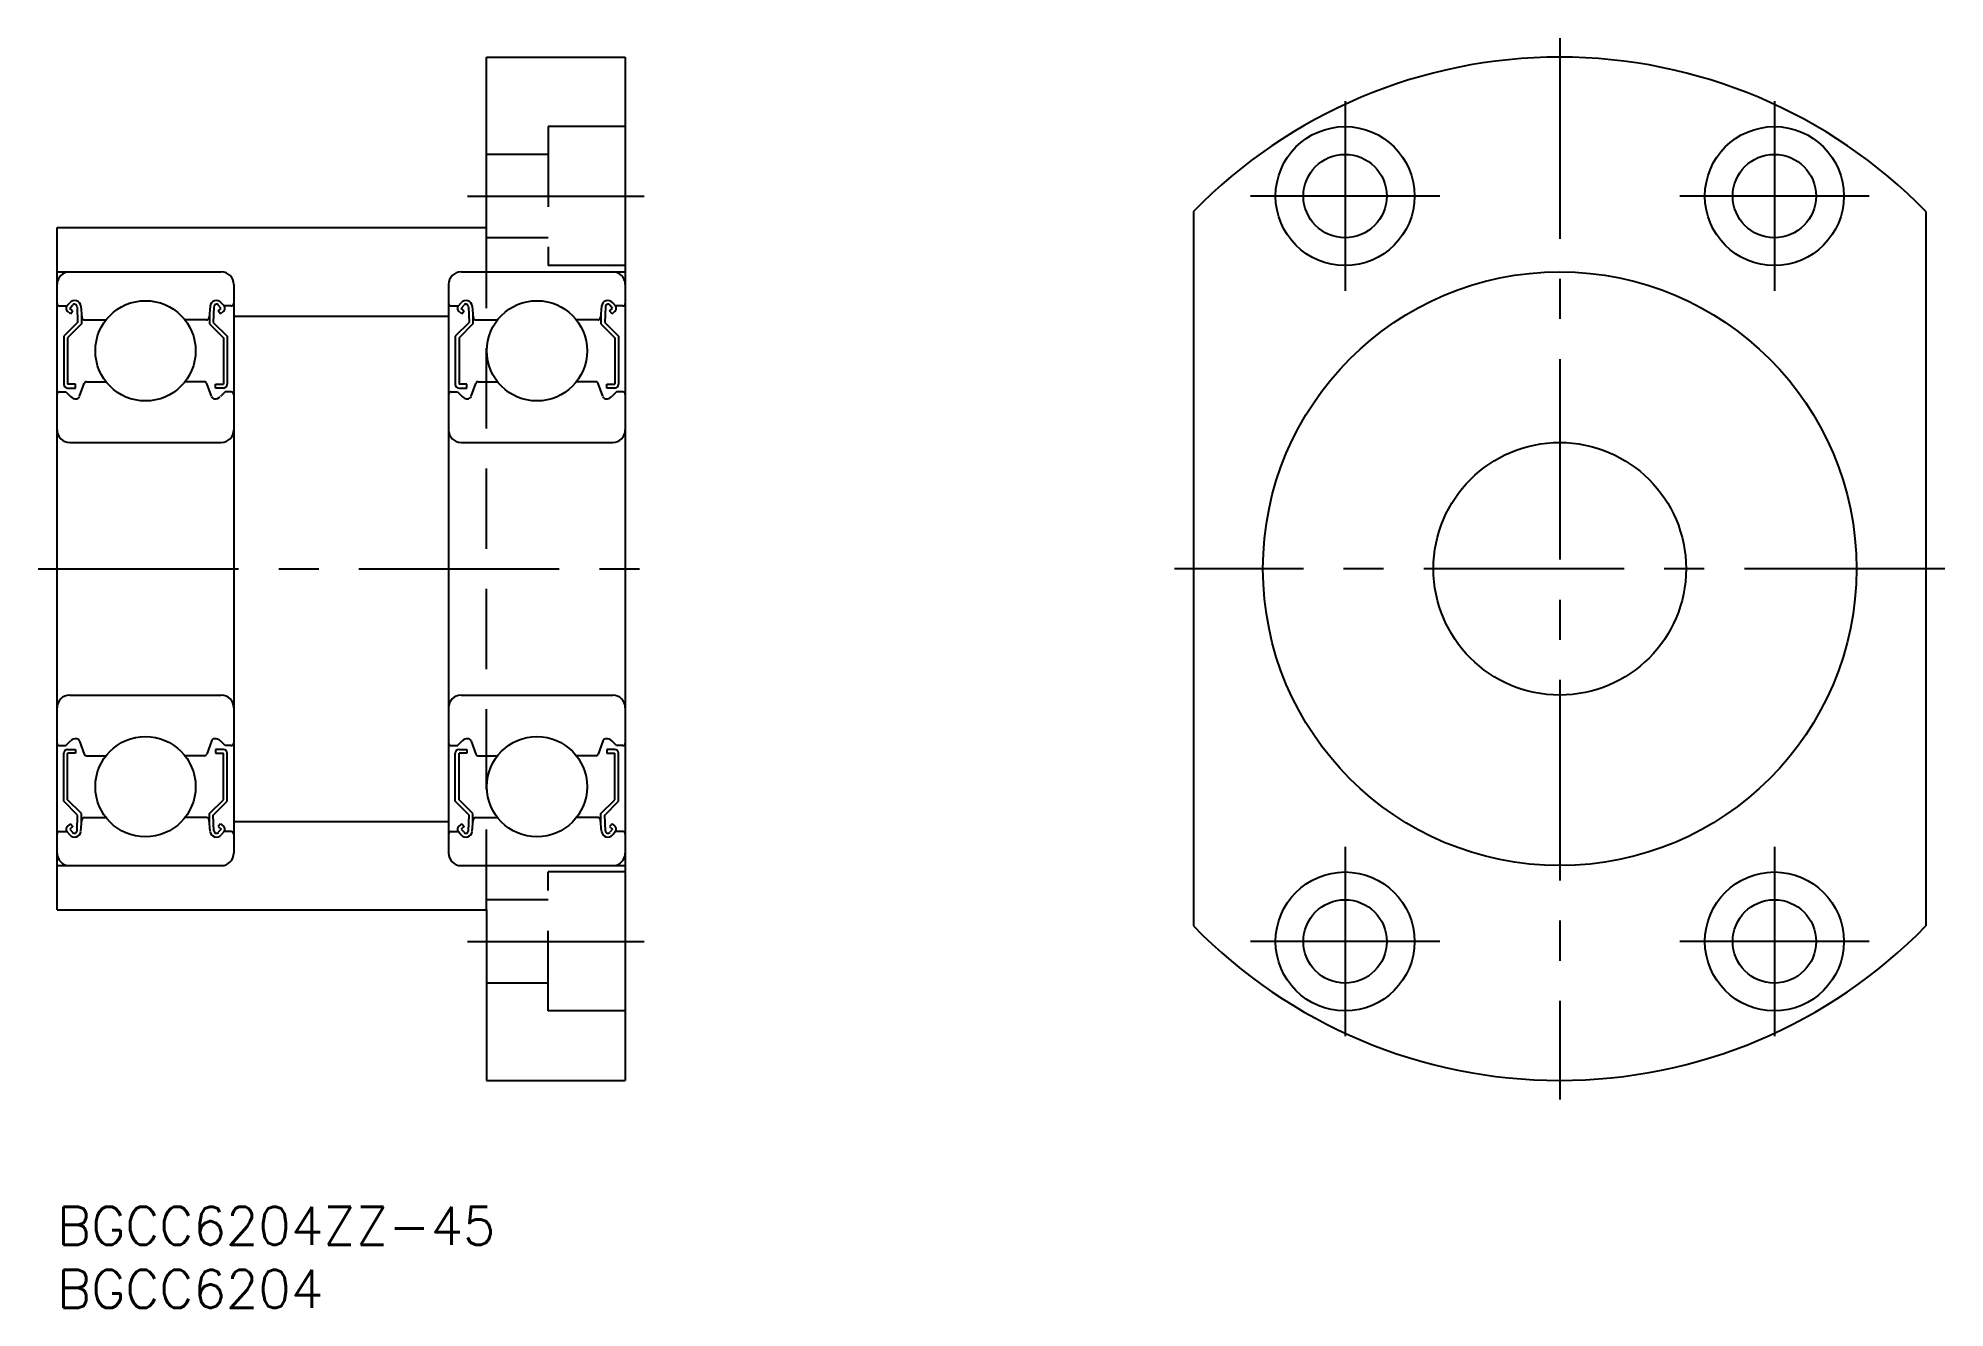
# Model space of a CAD drawing. Extents: x -2 to 149, y -8 to 92.
import ezdxf

# ---------------------------------------------------------------- set-up
doc = ezdxf.new("R2010")
doc.units = 0
doc.header["$LTSCALE"] = 0.5
doc.linetypes.add('CENTER', pattern=[50.8, 31.75, -6.35, 6.35, -6.35])
doc.linetypes.add('DASHED', pattern=[19.05, 12.7, -6.35])
for name, color, linetype in [('MSM_CENTER', 1, 'CENTER'), ('MSM_CONTINUOUS', 7, 'CONTINUOUS'), ('MSM_DASHED', 4, 'DASHED'), ('MSM_PART_NUMBER', 7, 'CONTINUOUS')]:
    doc.layers.add(name, color=color, linetype=linetype)
doc.styles.get("Standard").update_dxf_attribs({"font": 'txt.shx', "height": 3, "bigfont": 'bigfont.shx'})

msp = doc.modelspace()

# ---------------------------------------------------------------- linework, layer by layer
at = {"layer": 'MSM_CENTER'}
for p, q in [((119, 92.5), (119, 8.5)), ((102, 87.5), (102, 72.5)), ((136, 87.5), (136, 72.5)), ((32.5, 80), (46.5, 80)), ((109.5, 80), (94.5, 80)), ((143.5, 80), (128.5, 80)), ((-1.5, 50.5), (46.5, 50.5)), ((149.5, 50.5), (88.5, 50.5)), ((102, 28.5), (102, 13.5)), ((136, 28.5), (136, 13.5)), ((32.5, 21), (46.5, 21)), ((109.5, 21), (94.5, 21)), ((143.5, 21), (128.5, 21))]:
    msp.add_line(p, q, dxfattribs=at)
at = {"layer": 'MSM_CONTINUOUS'}
for p, q in [((34, 91), (45, 91)), ((34, 77.5), (34, 91)), ((45, 91), (45, 10)), ((90, 78.77), (90, 22.23)), ((148, 78.77), (148, 22.23)), ((0, 77.5), (34, 77.5)), ((0, 23.5), (0, 77.5)), ((0, 74), (13, 74)), ((32, 74), (45, 74)), ((14, 73), (14, 28)), ((31, 73), (31, 28)), ((0.2, 71.3), (0.78, 71.3)), ((0.78, 71.3), (1, 71.56)), ((1.01, 71.11), (1.23, 71.36)), ((1.24, 70.91), (1.01, 71.11)), ((1.58, 71.24), (1.63, 70)), ((1.88, 71.28), (1.96, 70.38)), ((12.12, 71.28), (12.04, 70.38)), ((12.42, 71.24), (12.37, 70)), ((12.76, 70.91), (12.99, 71.11)), ((12.99, 71.11), (12.77, 71.36)), ((13.22, 71.3), (13, 71.56)), ((13.8, 71.3), (13.22, 71.3)), ((31.2, 71.3), (31.78, 71.3)), ((31.78, 71.3), (32, 71.56)), ((32.01, 71.11), (32.23, 71.36)), ((32.24, 70.91), (32.01, 71.11)), ((32.58, 71.24), (32.63, 70)), ((32.88, 71.28), (32.96, 70.38)), ((43.12, 71.28), (43.04, 70.38)), ((43.42, 71.24), (43.37, 70)), ((43.76, 70.91), (43.99, 71.11)), ((43.99, 71.11), (43.77, 71.36)), ((44.22, 71.3), (44, 71.56)), ((44.8, 71.3), (44.22, 71.3)), ((1.63, 70), (0.53, 68.9)), ((1.05, 70.68), (0.82, 70.88)), ((1.93, 69.88), (0.83, 68.78)), ((1.05, 70.68), (1.24, 70.91)), ((1.93, 70.73), (1.93, 69.88)), ((2.16, 70.2), (3.88, 70.2)), ((11.84, 70.2), (10.12, 70.2)), ((12.07, 70.73), (12.07, 69.88)), ((12.07, 69.88), (13.17, 68.78)), ((12.37, 70), (13.47, 68.9)), ((12.95, 70.68), (12.76, 70.91)), ((12.95, 70.68), (13.18, 70.88)), ((14, 70.5), (31, 70.5)), ((32.63, 70), (31.53, 68.9)), ((32.05, 70.68), (31.82, 70.88)), ((32.93, 69.88), (31.83, 68.78)), ((32.05, 70.68), (32.24, 70.91)), ((32.93, 70.73), (32.93, 69.88)), ((33.16, 70.2), (34.88, 70.2)), ((42.84, 70.2), (41.12, 70.2)), ((43.07, 70.73), (43.07, 69.88)), ((43.07, 69.88), (44.17, 68.78)), ((43.37, 70), (44.47, 68.9)), ((43.95, 70.68), (43.76, 70.91)), ((43.95, 70.68), (44.18, 70.88)), ((0.53, 68.9), (0.53, 65.1)), ((0.83, 68.78), (0.83, 65.1)), ((13.17, 68.78), (13.17, 65.1)), ((13.47, 68.9), (13.47, 65.1)), ((31.53, 68.9), (31.53, 65.1)), ((31.83, 68.78), (31.83, 65.1)), ((44.17, 68.78), (44.17, 65.1)), ((44.47, 68.9), (44.47, 65.1)), ((1.45, 65.1), (0.83, 65.1)), ((1.45, 64.8), (1.45, 65.1)), ((1.78, 64.15), (2.15, 65.17)), ((2.34, 65.3), (3.88, 65.3)), ((11.66, 65.3), (10.12, 65.3)), ((12.22, 64.15), (11.85, 65.17)), ((12.55, 65.1), (13.17, 65.1)), ((12.55, 64.8), (12.55, 65.1)), ((32.45, 65.1), (31.83, 65.1)), ((32.45, 64.8), (32.45, 65.1)), ((32.78, 64.15), (33.15, 65.17)), ((33.34, 65.3), (34.88, 65.3)), ((42.66, 65.3), (41.12, 65.3)), ((43.22, 64.15), (42.85, 65.17)), ((43.55, 64.8), (43.55, 65.1)), ((43.55, 65.1), (44.17, 65.1)), ((0.2, 64.5), (0.7, 64.5)), ((0.7, 64.5), (1.07, 64.13)), ((0.83, 64.8), (1.45, 64.8)), ((13.17, 64.8), (12.55, 64.8)), ((13.3, 64.5), (12.93, 64.13)), ((13.8, 64.5), (13.3, 64.5)), ((31.2, 64.5), (31.7, 64.5)), ((31.7, 64.5), (32.07, 64.13)), ((31.83, 64.8), (32.45, 64.8)), ((44.17, 64.8), (43.55, 64.8)), ((44.3, 64.5), (43.93, 64.13)), ((44.8, 64.5), (44.3, 64.5)), ((1, 60.5), (13, 60.5)), ((32, 60.5), (44, 60.5)), ((1, 40.5), (13, 40.5)), ((32, 40.5), (44, 40.5)), ((0.2, 36.5), (0.7, 36.5)), ((0.7, 36.5), (1.07, 36.87)), ((1.78, 36.85), (2.15, 35.83)), ((12.22, 36.85), (11.85, 35.83)), ((13.3, 36.5), (12.93, 36.87)), ((13.8, 36.5), (13.3, 36.5)), ((31.2, 36.5), (31.7, 36.5)), ((31.7, 36.5), (32.07, 36.87)), ((32.78, 36.85), (33.15, 35.83)), ((43.22, 36.85), (42.85, 35.83)), ((44.3, 36.5), (43.93, 36.87)), ((44.8, 36.5), (44.3, 36.5)), ((0.53, 32.1), (0.53, 35.9)), ((0.83, 36.2), (1.45, 36.2)), ((1.45, 35.9), (0.83, 35.9)), ((0.83, 32.22), (0.83, 35.9)), ((1.45, 36.2), (1.45, 35.9)), ((2.34, 35.7), (3.88, 35.7)), ((11.66, 35.7), (10.12, 35.7)), ((12.55, 36.2), (12.55, 35.9)), ((13.17, 36.2), (12.55, 36.2)), ((12.55, 35.9), (13.17, 35.9)), ((13.17, 32.22), (13.17, 35.9)), ((13.47, 32.1), (13.47, 35.9)), ((31.53, 32.1), (31.53, 35.9)), ((31.83, 36.2), (32.45, 36.2)), ((31.83, 32.22), (31.83, 35.9)), ((32.45, 35.9), (31.83, 35.9)), ((32.45, 36.2), (32.45, 35.9)), ((33.34, 35.7), (34.88, 35.7)), ((42.66, 35.7), (41.12, 35.7)), ((44.17, 36.2), (43.55, 36.2)), ((43.55, 36.2), (43.55, 35.9)), ((43.55, 35.9), (44.17, 35.9)), ((44.17, 32.22), (44.17, 35.9)), ((44.47, 32.1), (44.47, 35.9)), ((1.63, 31), (0.53, 32.1)), ((1.93, 31.12), (0.83, 32.22)), ((12.07, 31.12), (13.17, 32.22)), ((12.37, 31), (13.47, 32.1)), ((32.63, 31), (31.53, 32.1)), ((32.93, 31.12), (31.83, 32.22)), ((43.07, 31.12), (44.17, 32.22)), ((43.37, 31), (44.47, 32.1)), ((1.05, 30.32), (0.82, 30.12)), ((1.05, 30.32), (1.24, 30.09)), ((1.58, 29.76), (1.63, 31)), ((1.88, 29.72), (1.96, 30.62)), ((1.93, 30.27), (1.93, 31.12)), ((2.16, 30.8), (3.88, 30.8)), ((11.84, 30.8), (10.12, 30.8)), ((12.12, 29.72), (12.04, 30.62)), ((12.07, 30.27), (12.07, 31.12)), ((12.42, 29.76), (12.37, 31)), ((12.95, 30.32), (12.76, 30.09)), ((12.95, 30.32), (13.18, 30.12)), ((14, 30.5), (31, 30.5)), ((32.05, 30.32), (31.82, 30.12)), ((32.05, 30.32), (32.24, 30.09)), ((32.58, 29.76), (32.63, 31)), ((32.88, 29.72), (32.96, 30.62)), ((32.93, 30.27), (32.93, 31.12)), ((33.16, 30.8), (34.88, 30.8)), ((42.84, 30.8), (41.12, 30.8)), ((43.12, 29.72), (43.04, 30.62)), ((43.07, 30.27), (43.07, 31.12)), ((43.42, 29.76), (43.37, 31)), ((43.95, 30.32), (43.76, 30.09)), ((43.95, 30.32), (44.18, 30.12)), ((0.2, 29.7), (0.78, 29.7)), ((0.78, 29.7), (1, 29.44)), ((1.24, 30.09), (1.01, 29.89)), ((1.01, 29.89), (1.23, 29.64)), ((12.76, 30.09), (12.99, 29.89)), ((12.99, 29.89), (12.77, 29.64)), ((13.22, 29.7), (13, 29.44)), ((13.8, 29.7), (13.22, 29.7)), ((31.2, 29.7), (31.78, 29.7)), ((31.78, 29.7), (32, 29.44)), ((32.24, 30.09), (32.01, 29.89)), ((32.01, 29.89), (32.23, 29.64)), ((43.76, 30.09), (43.99, 29.89)), ((43.99, 29.89), (43.77, 29.64)), ((44.22, 29.7), (44, 29.44)), ((44.8, 29.7), (44.22, 29.7)), ((0, 27), (13, 27)), ((32, 27), (45, 27)), ((0, 23.5), (34, 23.5)), ((34, 23.5), (34, 10)), ((34, 10), (45, 10))]:
    msp.add_line(p, q, dxfattribs=at)
for centre, radius in [((102, 80), 5.5), ((136, 80), 5.5), ((102, 80), 3.3), ((136, 80), 3.3), ((119, 50.5), 23.5), ((7, 67.75), 3.97), ((38, 67.75), 3.97), ((119, 50.5), 10), ((7, 33.25), 3.97), ((38, 33.25), 3.97), ((102, 21), 5.5), ((136, 21), 5.5), ((102, 21), 3.3), ((136, 21), 3.3)]:
    msp.add_circle(centre, radius, dxfattribs=at)
for centre, radius, start, end in [((119, 50.5), 40.5, 44.2707, 135.7293), ((1, 73), 1, 90, 180), ((13, 73), 1, 0, 90), ((32, 73), 1, 90, 180), ((44, 73), 1, 0, 90), ((0.2, 71.5), 0.2, 180, 270), ((1.01, 71.11), 0.3, 139.9098, 229.9963), ((1.38, 71.24), 0.5, 4.987, 139.9098), ((1.38, 71.24), 0.2, 2.3754, 139.9922), ((12.62, 71.24), 0.5, 40.0902, 175.013), ((12.62, 71.24), 0.2, 40.0078, 177.6246), ((12.99, 71.11), 0.3, 310.0037, 40.0902), ((13.8, 71.5), 0.2, 270, 0), ((31.2, 71.5), 0.2, 180, 270), ((32.01, 71.11), 0.3, 139.9098, 229.9963), ((32.38, 71.24), 0.5, 4.987, 139.9098), ((32.38, 71.24), 0.2, 2.3754, 139.9922), ((43.62, 71.24), 0.5, 40.0902, 175.013), ((43.62, 71.24), 0.2, 40.0078, 177.6246), ((43.99, 71.11), 0.3, 310.0037, 40.0902), ((44.8, 71.5), 0.2, 270, 0), ((2.16, 70.4), 0.2, 184.987, 270), ((11.84, 70.4), 0.2, 270, 355.013), ((33.16, 70.4), 0.2, 184.987, 270), ((42.84, 70.4), 0.2, 270, 355.013), ((0.83, 65.1), 0.3, 180, 270), ((2.34, 65.1), 0.2, 90, 160.0299), ((11.66, 65.1), 0.2, 19.9701, 90), ((13.17, 65.1), 0.3, 270, 0), ((31.83, 65.1), 0.3, 180, 270), ((33.34, 65.1), 0.2, 90, 160.0299), ((42.66, 65.1), 0.2, 19.9701, 90), ((44.17, 65.1), 0.3, 270, 0), ((0.2, 64.3), 0.2, 90, 180), ((1.5, 64.55), 0.6, 225, 272.8048), ((1.5, 64.25), 0.3, 265.5374, 340.0299), ((12.5, 64.25), 0.3, 199.9701, 274.4626), ((12.5, 64.55), 0.6, 267.1952, 315), ((13.8, 64.3), 0.2, 0, 90), ((31.2, 64.3), 0.2, 90, 180), ((32.5, 64.55), 0.6, 225, 272.8048), ((32.5, 64.25), 0.3, 265.5374, 340.0299), ((43.5, 64.25), 0.3, 199.9701, 274.4626), ((43.5, 64.55), 0.6, 267.1952, 315), ((44.8, 64.3), 0.2, 0, 90), ((1, 61.5), 1, 180, 270), ((13, 61.5), 1, 270, 0), ((32, 61.5), 1, 180, 270), ((44, 61.5), 1, 270, 0), ((1, 39.5), 1, 90, 180), ((13, 39.5), 1, 0, 90), ((32, 39.5), 1, 90, 180), ((44, 39.5), 1, 0, 90), ((0.2, 36.7), 0.2, 180, 270), ((1.5, 36.45), 0.6, 87.1952, 135), ((1.5, 36.75), 0.3, 19.9701, 94.4626), ((12.5, 36.75), 0.3, 85.5374, 160.0299), ((12.5, 36.45), 0.6, 45, 92.8048), ((13.8, 36.7), 0.2, 270, 0), ((31.2, 36.7), 0.2, 180, 270), ((32.5, 36.45), 0.6, 87.1952, 135), ((32.5, 36.75), 0.3, 19.9701, 94.4626), ((43.5, 36.75), 0.3, 85.5374, 160.0299), ((43.5, 36.45), 0.6, 45, 92.8048), ((44.8, 36.7), 0.2, 270, 0), ((0.83, 35.9), 0.3, 90, 180), ((2.34, 35.9), 0.2, 199.9701, 270), ((11.66, 35.9), 0.2, 270, 340.0299), ((13.17, 35.9), 0.3, 0, 90), ((31.83, 35.9), 0.3, 90, 180), ((33.34, 35.9), 0.2, 199.9701, 270), ((42.66, 35.9), 0.2, 270, 340.0299), ((44.17, 35.9), 0.3, 0, 90), ((2.16, 30.6), 0.2, 90, 175.013), ((11.84, 30.6), 0.2, 4.987, 90), ((33.16, 30.6), 0.2, 90, 175.013), ((42.84, 30.6), 0.2, 4.987, 90), ((0.2, 29.5), 0.2, 90, 180), ((1.01, 29.89), 0.3, 130.0037, 220.0902), ((1.38, 29.76), 0.5, 220.0902, 355.013), ((1.38, 29.76), 0.2, 220.0078, 357.6246), ((12.62, 29.76), 0.5, 184.987, 319.9098), ((12.62, 29.76), 0.2, 182.3754, 319.9922), ((12.99, 29.89), 0.3, 319.9098, 49.9963), ((13.8, 29.5), 0.2, 0, 90), ((31.2, 29.5), 0.2, 90, 180), ((32.01, 29.89), 0.3, 130.0037, 220.0902), ((32.38, 29.76), 0.5, 220.0902, 355.013), ((32.38, 29.76), 0.2, 220.0078, 357.6246), ((43.62, 29.76), 0.5, 184.987, 319.9098), ((43.62, 29.76), 0.2, 182.3754, 319.9922), ((43.99, 29.89), 0.3, 319.9098, 49.9963), ((44.8, 29.5), 0.2, 0, 90), ((1, 28), 1, 180, 270), ((13, 28), 1, 270, 0), ((32, 28), 1, 180, 270), ((44, 28), 1, 270, 0), ((119, 50.5), 40.5, 224.2707, 315.7293)]:
    msp.add_arc(centre, radius, start, end, dxfattribs=at)
at = {"layer": 'MSM_DASHED'}
for p, q in [((45, 85.5), (38.9, 85.5)), ((38.9, 85.5), (38.9, 74.5)), ((38.9, 83.3), (34, 83.3)), ((34, 23.5), (34, 77.5)), ((38.9, 76.7), (34, 76.7)), ((45, 74.5), (38.9, 74.5)), ((38.9, 15.5), (38.9, 26.5)), ((45, 26.5), (38.9, 26.5)), ((38.9, 24.3), (34, 24.3)), ((38.9, 17.7), (34, 17.7)), ((45, 15.5), (38.9, 15.5))]:
    msp.add_line(p, q, dxfattribs=at)

# ---------------------------------------------------------------- texts
at = {"layer": 'MSM_PART_NUMBER'}
for s, p in [('BGCC6204ZZ-45', (0, -3)), ('BGCC6204', (0, -8))]:
    msp.add_text(s, height=3, dxfattribs=at).set_placement(p)

doc.saveas('drawing.dxf')
